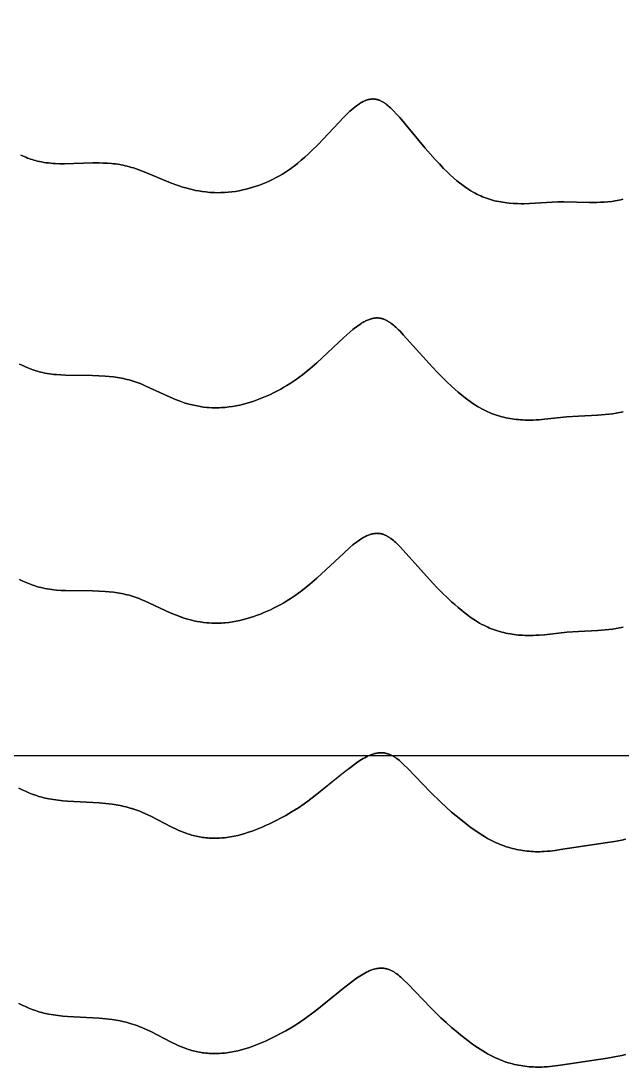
# Model space of a CAD drawing. Header units: feet. Extents: x 0 to 1.5, y 93.18 to 96.08.
# Drawn here: x 0.375 to 0.5625, y 93.2364 to 93.5623 of the extents above; entities that cross this region are included whole.
import ezdxf

# ---------------------------------------------------------------- set-up
doc = ezdxf.new("R2010")
doc.units = ezdxf.units.FT
doc.header["$MEASUREMENT"] = 0
doc.layers.add('Default', color=7, linetype='Continuous', true_color=0x000000)

msp = doc.modelspace()

# ---------------------------------------------------------------- linework, layer by layer
at = {"layer": 'Default'}
msp.add_lwpolyline([(0, 96), (1.5, 96), (1.5, 93.33333), (0, 93.33333)], close=True, dxfattribs=at)
for points in [[(0.37498, 93.52055), (0.3755, 93.5203), (0.37602, 93.52006), (0.37654, 93.51984), (0.37706, 93.51962), (0.37745, 93.51948), (0.37798, 93.51928), (0.37849, 93.51912), (0.37901, 93.51896), (0.37953, 93.51882), (0.38005, 93.51868), (0.38075, 93.51852), (0.38145, 93.51839), (0.38216, 93.51827), (0.38287, 93.51816), (0.38358, 93.51808), (0.3843, 93.51801), (0.38501, 93.51795), (0.38573, 93.51791), (0.38716, 93.51786), (0.38859, 93.51785), (0.39748, 93.51808), (0.39946, 93.51809), (0.40069, 93.51806), (0.40198, 93.518), (0.40327, 93.51791), (0.40391, 93.51784), (0.40455, 93.51777), (0.4052, 93.51768), (0.40583, 93.51758), (0.40627, 93.5175), (0.40692, 93.51737), (0.40756, 93.51723), (0.40819, 93.51707), (0.40883, 93.5169), (0.40946, 93.51672), (0.4101, 93.51653), (0.41094, 93.51625), (0.41178, 93.51595), (0.41345, 93.51532), (0.42166, 93.5119), (0.4234, 93.51125), (0.4244, 93.51091), (0.42541, 93.51059), (0.42641, 93.51029), (0.42743, 93.51002), (0.42845, 93.50977), (0.42948, 93.50955), (0.43051, 93.50936), (0.43156, 93.50919), (0.43271, 93.50904), (0.43388, 93.50893), (0.43465, 93.50888), (0.43542, 93.50884), (0.43619, 93.50882), (0.43734, 93.50883), (0.43849, 93.50888), (0.43963, 93.50896), (0.44078, 93.50908), (0.44191, 93.50924), (0.44305, 93.50943), (0.44417, 93.50966), (0.44529, 93.50992), (0.44634, 93.5102), (0.44738, 93.5105), (0.44841, 93.51084), (0.44943, 93.5112), (0.45044, 93.51159), (0.45145, 93.512), (0.45244, 93.51244), (0.45342, 93.5129), (0.45463, 93.51352), (0.45561, 93.51406), (0.45657, 93.51461), (0.45751, 93.5152), (0.45844, 93.51581), (0.45907, 93.51624), (0.45965, 93.51666), (0.46022, 93.51709), (0.46135, 93.51798), (0.46246, 93.51891), (0.46354, 93.51987), (0.46461, 93.52085), (0.46566, 93.52185), (0.46768, 93.52388), (0.47569, 93.53232), (0.47666, 93.53328), (0.47763, 93.5342), (0.47812, 93.53463), (0.47863, 93.53508), (0.47916, 93.53551), (0.4797, 93.53593), (0.47998, 93.53614), (0.48026, 93.53633), (0.48055, 93.53652), (0.48084, 93.53671), (0.48113, 93.53688), (0.48142, 93.53705), (0.48172, 93.5372), (0.48201, 93.53734), (0.48219, 93.53742), (0.48237, 93.5375), (0.48256, 93.53757), (0.48274, 93.53764), (0.48293, 93.53771), (0.48311, 93.53776), (0.4833, 93.53782), (0.4835, 93.53786), (0.48369, 93.53791), (0.48388, 93.53794), (0.48408, 93.53797), (0.48427, 93.53799), (0.48447, 93.53801), (0.48457, 93.53801), (0.48467, 93.53802), (0.48476, 93.53802), (0.48486, 93.53802), (0.48496, 93.53802), (0.48506, 93.53801), (0.48518, 93.53801), (0.4853, 93.538), (0.48541, 93.53799), (0.48553, 93.53797), (0.48565, 93.53796), (0.48576, 93.53794), (0.48588, 93.53791), (0.48599, 93.53789), (0.4861, 93.53786), (0.48622, 93.53783), (0.48633, 93.5378), (0.48644, 93.53777), (0.48655, 93.53773), (0.48667, 93.5377), (0.48678, 93.53765), (0.48689, 93.53761), (0.48703, 93.53755), (0.48717, 93.53749), (0.48738, 93.53739), (0.48758, 93.53728), (0.48779, 93.53717), (0.48799, 93.53705), (0.4882, 93.53692), (0.4884, 93.53679), (0.48859, 93.53666), (0.48879, 93.53651), (0.48898, 93.53637), (0.48917, 93.53622), (0.48954, 93.53592), (0.4899, 93.53561), (0.49025, 93.5353), (0.49073, 93.53483), (0.49122, 93.53434), (0.49219, 93.53332), (0.49314, 93.53226), (0.50108, 93.52274), (0.5042, 93.51918), (0.50551, 93.51777), (0.50685, 93.51639), (0.50785, 93.5154), (0.50887, 93.51443), (0.50992, 93.51348), (0.51098, 93.51256), (0.51174, 93.51194), (0.51251, 93.51133), (0.5133, 93.51074), (0.51411, 93.51018), (0.51471, 93.50978), (0.51533, 93.50939), (0.51605, 93.50896), (0.51663, 93.50865), (0.51721, 93.50835), (0.5178, 93.50806), (0.5184, 93.50779), (0.519, 93.50754), (0.51961, 93.5073), (0.52022, 93.50708), (0.52085, 93.50687), (0.52147, 93.50668), (0.5221, 93.5065), (0.52274, 93.50633), (0.52337, 93.50619), (0.52401, 93.50605), (0.52465, 93.50593), (0.52529, 93.50582), (0.52594, 93.50573), (0.52659, 93.50565), (0.52723, 93.50558), (0.52853, 93.50548), (0.52984, 93.50542), (0.53115, 93.5054), (0.53186, 93.5054), (0.53366, 93.50545), (0.54246, 93.50593), (0.54431, 93.50595), (0.55232, 93.50579), (0.55463, 93.5058), (0.55579, 93.50583), (0.55695, 93.50588), (0.5581, 93.50597), (0.55925, 93.5061), (0.55982, 93.50618), (0.56039, 93.50627), (0.56096, 93.50637), (0.56153, 93.50648), (0.56215, 93.50662), (0.56276, 93.50678)], [(0.56276, 93.50678), (0.56215, 93.50662), (0.56153, 93.50648), (0.56096, 93.50637), (0.56039, 93.50627), (0.55982, 93.50618), (0.55925, 93.5061), (0.5581, 93.50597), (0.55695, 93.50588), (0.55579, 93.50583), (0.55463, 93.5058), (0.55232, 93.50579), (0.54431, 93.50595), (0.54246, 93.50593), (0.53366, 93.50545), (0.53186, 93.5054), (0.53115, 93.5054), (0.52984, 93.50542), (0.52853, 93.50548), (0.52723, 93.50558), (0.52659, 93.50565), (0.52594, 93.50573), (0.52529, 93.50582), (0.52465, 93.50593), (0.52401, 93.50605), (0.52337, 93.50619), (0.52274, 93.50633), (0.5221, 93.5065), (0.52147, 93.50668), (0.52085, 93.50687), (0.52022, 93.50708), (0.51961, 93.5073), (0.519, 93.50754), (0.5184, 93.50779), (0.5178, 93.50806), (0.51721, 93.50835), (0.51663, 93.50865), (0.51605, 93.50896), (0.51533, 93.50939), (0.51471, 93.50978), (0.51411, 93.51018), (0.5133, 93.51074), (0.51251, 93.51133), (0.51174, 93.51194), (0.51098, 93.51256), (0.50992, 93.51348), (0.50887, 93.51443), (0.50785, 93.5154), (0.50685, 93.51639), (0.50551, 93.51777), (0.5042, 93.51918), (0.50108, 93.52274), (0.49314, 93.53226), (0.49219, 93.53332), (0.49122, 93.53434), (0.49073, 93.53483), (0.49025, 93.5353), (0.4899, 93.53561), (0.48954, 93.53592), (0.48917, 93.53622), (0.48898, 93.53637), (0.48879, 93.53651), (0.48859, 93.53666), (0.4884, 93.53679), (0.4882, 93.53692), (0.48799, 93.53705), (0.48779, 93.53717), (0.48758, 93.53728), (0.48738, 93.53739), (0.48717, 93.53749), (0.48703, 93.53755), (0.48689, 93.53761), (0.48678, 93.53765), (0.48667, 93.5377), (0.48655, 93.53773), (0.48644, 93.53777), (0.48633, 93.5378), (0.48622, 93.53783), (0.4861, 93.53786), (0.48599, 93.53789), (0.48588, 93.53791), (0.48576, 93.53794), (0.48565, 93.53796), (0.48553, 93.53797), (0.48541, 93.53799), (0.4853, 93.538), (0.48518, 93.53801), (0.48506, 93.53801), (0.48496, 93.53802), (0.48486, 93.53802), (0.48476, 93.53802), (0.48467, 93.53802), (0.48457, 93.53801), (0.48447, 93.53801), (0.48427, 93.53799), (0.48408, 93.53797), (0.48388, 93.53794), (0.48369, 93.53791), (0.4835, 93.53786), (0.4833, 93.53782), (0.48311, 93.53776), (0.48293, 93.53771), (0.48274, 93.53764), (0.48256, 93.53757), (0.48237, 93.5375), (0.48219, 93.53742), (0.48201, 93.53734), (0.48172, 93.5372), (0.48142, 93.53705), (0.48113, 93.53688), (0.48084, 93.53671), (0.48055, 93.53652), (0.48026, 93.53633), (0.47998, 93.53614), (0.4797, 93.53593), (0.47916, 93.53551), (0.47863, 93.53508), (0.47812, 93.53463), (0.47763, 93.5342), (0.47666, 93.53328), (0.47569, 93.53232), (0.46768, 93.52388), (0.46566, 93.52185), (0.46461, 93.52085), (0.46354, 93.51987), (0.46246, 93.51891), (0.46135, 93.51798), (0.46022, 93.51709), (0.45965, 93.51666), (0.45907, 93.51624), (0.45844, 93.51581), (0.45751, 93.5152), (0.45657, 93.51461), (0.45561, 93.51406), (0.45463, 93.51352), (0.45342, 93.5129), (0.45244, 93.51244), (0.45145, 93.512), (0.45044, 93.51159), (0.44943, 93.5112), (0.44841, 93.51084), (0.44738, 93.5105), (0.44634, 93.5102), (0.44529, 93.50992), (0.44417, 93.50966), (0.44305, 93.50943), (0.44191, 93.50924), (0.44078, 93.50908), (0.43963, 93.50896), (0.43849, 93.50888), (0.43734, 93.50883), (0.43619, 93.50882), (0.43542, 93.50884), (0.43465, 93.50888), (0.43388, 93.50893), (0.43271, 93.50904), (0.43156, 93.50919), (0.43051, 93.50936), (0.42948, 93.50955), (0.42845, 93.50977), (0.42743, 93.51002), (0.42641, 93.51029), (0.42541, 93.51059), (0.4244, 93.51091), (0.42333, 93.51128), (0.42166, 93.5119), (0.41345, 93.51532), (0.41178, 93.51595), (0.41094, 93.51625), (0.4101, 93.51653), (0.40946, 93.51672), (0.40883, 93.5169), (0.40819, 93.51707), (0.40756, 93.51723), (0.40692, 93.51737), (0.40627, 93.5175), (0.40583, 93.51758), (0.4052, 93.51768), (0.40455, 93.51777), (0.40391, 93.51784), (0.40327, 93.51791), (0.40198, 93.518), (0.40069, 93.51806), (0.39946, 93.51809), (0.39748, 93.51808), (0.38859, 93.51785), (0.38716, 93.51786), (0.38573, 93.51791), (0.38501, 93.51795), (0.3843, 93.51801), (0.38358, 93.51808), (0.38287, 93.51816), (0.38216, 93.51827), (0.38145, 93.51839), (0.38075, 93.51852), (0.38005, 93.51868), (0.37953, 93.51882), (0.37901, 93.51896), (0.37849, 93.51912), (0.37798, 93.51928), (0.37745, 93.51948), (0.37706, 93.51962), (0.37654, 93.51984), (0.37602, 93.52006), (0.3755, 93.5203), (0.37498, 93.52055)], [(0.37454, 93.45544), (0.37556, 93.45493), (0.3766, 93.45446), (0.37712, 93.45423), (0.37764, 93.45402), (0.37817, 93.45381), (0.3787, 93.45362), (0.37909, 93.45349), (0.37963, 93.45331), (0.38015, 93.45316), (0.38068, 93.45301), (0.38121, 93.45288), (0.38174, 93.45276), (0.38245, 93.45261), (0.38317, 93.45249), (0.38388, 93.45237), (0.3846, 93.45228), (0.38532, 93.45219), (0.38605, 93.45212), (0.3875, 93.45202), (0.38895, 93.45195), (0.39732, 93.45185), (0.39933, 93.45179), (0.40132, 93.45168), (0.40255, 93.45158), (0.40383, 93.45144), (0.40511, 93.45126), (0.40575, 93.45115), (0.40639, 93.45103), (0.40702, 93.4509), (0.40765, 93.45076), (0.40809, 93.45065), (0.40873, 93.45048), (0.40936, 93.45029), (0.40999, 93.4501), (0.41061, 93.44989), (0.41187, 93.44943), (0.4127, 93.44911), (0.41352, 93.44877), (0.41515, 93.44805), (0.4216, 93.44506), (0.42324, 93.44437), (0.42407, 93.44404), (0.42497, 93.44371), (0.42596, 93.44338), (0.42694, 93.44308), (0.42794, 93.44281), (0.42894, 93.44257), (0.42994, 93.44236), (0.43096, 93.44218), (0.43198, 93.44204), (0.43301, 93.44193), (0.43358, 93.44188), (0.43455, 93.44182), (0.43531, 93.4418), (0.43607, 93.44179), (0.43683, 93.44181), (0.43759, 93.44184), (0.43817, 93.44187), (0.43874, 93.44192), (0.43989, 93.44205), (0.44103, 93.44221), (0.44217, 93.44241), (0.4433, 93.44265), (0.44442, 93.44292), (0.44553, 93.44322), (0.44663, 93.44355), (0.44768, 93.44389), (0.44873, 93.44426), (0.44976, 93.44466), (0.45079, 93.44507), (0.4518, 93.44551), (0.45281, 93.44597), (0.45381, 93.44645), (0.45479, 93.44695), (0.45602, 93.44761), (0.45701, 93.44817), (0.45798, 93.44874), (0.45894, 93.44933), (0.45989, 93.44995), (0.46053, 93.45039), (0.46169, 93.45122), (0.46284, 93.45208), (0.46397, 93.45298), (0.46508, 93.4539), (0.46725, 93.4558), (0.47567, 93.46365), (0.47757, 93.46535), (0.47855, 93.46618), (0.47905, 93.46657), (0.47954, 93.46696), (0.48004, 93.46733), (0.48056, 93.46769), (0.4811, 93.46805), (0.48138, 93.46822), (0.48165, 93.46839), (0.48194, 93.46855), (0.48222, 93.46871), (0.48251, 93.46885), (0.4828, 93.46899), (0.48309, 93.46912), (0.48338, 93.46924), (0.48368, 93.46935), (0.48383, 93.4694), (0.48398, 93.46945), (0.48416, 93.46951), (0.48435, 93.46956), (0.48454, 93.46961), (0.48473, 93.46965), (0.48492, 93.46969), (0.48511, 93.46972), (0.4853, 93.46974), (0.48549, 93.46976), (0.48568, 93.46978), (0.48588, 93.46979), (0.48607, 93.46979), (0.48626, 93.46979), (0.48646, 93.46978), (0.48665, 93.46976), (0.48685, 93.46974), (0.48704, 93.46971), (0.48716, 93.46969), (0.48728, 93.46967), (0.4874, 93.46964), (0.48752, 93.46961), (0.48763, 93.46958), (0.48775, 93.46955), (0.48786, 93.46952), (0.48798, 93.46948), (0.48809, 93.46944), (0.48821, 93.4694), (0.48832, 93.46936), (0.48843, 93.46931), (0.48865, 93.46922), (0.48887, 93.46911), (0.48902, 93.46904), (0.48916, 93.46897), (0.48936, 93.46885), (0.48957, 93.46873), (0.48978, 93.4686), (0.48998, 93.46846), (0.49019, 93.46832), (0.49039, 93.46818), (0.49078, 93.46788), (0.49117, 93.46756), (0.49155, 93.46724), (0.49191, 93.46691), (0.49226, 93.46659), (0.49275, 93.46611), (0.49324, 93.46562), (0.49422, 93.46458), (0.50335, 93.45442), (0.50495, 93.45274), (0.50657, 93.4511), (0.50792, 93.44978), (0.50931, 93.44849), (0.51035, 93.44756), (0.5114, 93.44665), (0.51248, 93.44576), (0.51357, 93.44489), (0.51436, 93.44429), (0.51516, 93.44371), (0.51597, 93.44315), (0.51679, 93.44261), (0.51741, 93.44222), (0.51804, 93.44184), (0.51879, 93.44143), (0.51938, 93.44112), (0.51998, 93.44083), (0.52058, 93.44055), (0.52119, 93.44029), (0.52181, 93.44004), (0.52243, 93.4398), (0.52306, 93.43958), (0.52369, 93.43937), (0.52433, 93.43918), (0.52496, 93.43901), (0.5256, 93.43884), (0.52625, 93.4387), (0.52689, 93.43857), (0.52754, 93.43845), (0.52819, 93.43834), (0.52884, 93.43825), (0.52949, 93.43817), (0.53015, 93.43811), (0.5308, 93.43805), (0.53146, 93.43801), (0.53212, 93.43798), (0.53278, 93.43797), (0.5341, 93.43796), (0.5348, 93.43798), (0.5357, 93.43802), (0.5366, 93.43808), (0.53828, 93.43822), (0.54527, 93.43895), (0.5489, 93.43919), (0.55492, 93.4395), (0.5572, 93.43967), (0.55834, 93.43979), (0.55948, 93.43993), (0.56061, 93.4401), (0.56173, 93.4403), (0.56229, 93.44042), (0.56285, 93.44054)], [(0.56285, 93.44054), (0.56229, 93.44042), (0.56173, 93.4403), (0.56061, 93.4401), (0.55948, 93.43993), (0.55834, 93.43979), (0.5572, 93.43967), (0.55492, 93.4395), (0.5489, 93.43919), (0.54527, 93.43895), (0.53828, 93.43822), (0.5366, 93.43808), (0.5357, 93.43802), (0.5348, 93.43798), (0.5341, 93.43796), (0.53278, 93.43797), (0.53212, 93.43798), (0.53146, 93.43801), (0.5308, 93.43805), (0.53015, 93.43811), (0.52949, 93.43817), (0.52884, 93.43825), (0.52819, 93.43834), (0.52754, 93.43845), (0.52689, 93.43857), (0.52625, 93.4387), (0.5256, 93.43884), (0.52496, 93.43901), (0.52433, 93.43918), (0.52369, 93.43937), (0.52306, 93.43958), (0.52243, 93.4398), (0.52181, 93.44004), (0.52119, 93.44029), (0.52058, 93.44055), (0.51998, 93.44083), (0.51938, 93.44112), (0.51879, 93.44143), (0.51804, 93.44184), (0.51741, 93.44222), (0.51679, 93.44261), (0.51597, 93.44315), (0.51516, 93.44371), (0.51436, 93.44429), (0.51357, 93.44489), (0.51248, 93.44576), (0.5114, 93.44665), (0.51035, 93.44756), (0.50931, 93.44849), (0.50792, 93.44978), (0.50657, 93.4511), (0.50495, 93.45274), (0.50335, 93.45442), (0.49422, 93.46458), (0.49324, 93.46562), (0.49275, 93.46611), (0.49226, 93.46659), (0.49191, 93.46691), (0.49155, 93.46724), (0.49117, 93.46756), (0.49078, 93.46788), (0.49039, 93.46818), (0.49019, 93.46832), (0.48998, 93.46846), (0.48978, 93.4686), (0.48957, 93.46873), (0.48936, 93.46885), (0.48916, 93.46897), (0.48902, 93.46904), (0.48887, 93.46911), (0.48865, 93.46922), (0.48843, 93.46931), (0.48832, 93.46936), (0.48821, 93.4694), (0.48809, 93.46944), (0.48798, 93.46948), (0.48786, 93.46952), (0.48775, 93.46955), (0.48763, 93.46958), (0.48752, 93.46961), (0.4874, 93.46964), (0.48728, 93.46967), (0.48716, 93.46969), (0.48704, 93.46971), (0.48685, 93.46974), (0.48665, 93.46976), (0.48646, 93.46978), (0.48626, 93.46979), (0.48607, 93.46979), (0.48588, 93.46979), (0.48568, 93.46978), (0.48549, 93.46976), (0.4853, 93.46974), (0.48511, 93.46972), (0.48492, 93.46969), (0.48473, 93.46965), (0.48454, 93.46961), (0.48435, 93.46956), (0.48416, 93.46951), (0.48398, 93.46945), (0.48383, 93.4694), (0.48368, 93.46935), (0.48338, 93.46924), (0.48309, 93.46912), (0.4828, 93.46899), (0.48251, 93.46885), (0.48222, 93.46871), (0.48194, 93.46855), (0.48165, 93.46839), (0.48138, 93.46822), (0.4811, 93.46805), (0.48056, 93.46769), (0.48004, 93.46733), (0.47954, 93.46696), (0.47905, 93.46657), (0.47855, 93.46618), (0.47757, 93.46535), (0.47567, 93.46365), (0.46725, 93.4558), (0.46508, 93.4539), (0.46397, 93.45298), (0.46284, 93.45208), (0.46169, 93.45122), (0.46053, 93.45039), (0.45989, 93.44995), (0.45894, 93.44933), (0.45798, 93.44874), (0.45701, 93.44817), (0.45602, 93.44761), (0.45479, 93.44695), (0.45381, 93.44645), (0.45281, 93.44597), (0.4518, 93.44551), (0.45079, 93.44507), (0.44976, 93.44466), (0.44873, 93.44426), (0.44768, 93.44389), (0.44663, 93.44355), (0.44553, 93.44322), (0.44442, 93.44292), (0.4433, 93.44265), (0.44217, 93.44241), (0.44103, 93.44221), (0.43989, 93.44205), (0.43874, 93.44192), (0.43817, 93.44187), (0.43759, 93.44184), (0.43683, 93.44181), (0.43607, 93.44179), (0.43531, 93.4418), (0.43455, 93.44182), (0.43358, 93.44188), (0.43301, 93.44193), (0.43198, 93.44204), (0.43096, 93.44218), (0.42994, 93.44236), (0.42894, 93.44257), (0.42794, 93.44281), (0.42694, 93.44308), (0.42596, 93.44338), (0.4249, 93.44374), (0.42407, 93.44404), (0.42324, 93.44437), (0.4216, 93.44506), (0.41515, 93.44805), (0.41352, 93.44877), (0.4127, 93.44911), (0.41187, 93.44943), (0.41061, 93.44989), (0.40999, 93.4501), (0.40936, 93.45029), (0.40873, 93.45048), (0.40809, 93.45065), (0.40765, 93.45076), (0.40702, 93.4509), (0.40639, 93.45103), (0.40575, 93.45115), (0.40511, 93.45126), (0.40383, 93.45144), (0.40255, 93.45158), (0.40132, 93.45168), (0.39933, 93.45179), (0.39732, 93.45185), (0.38895, 93.45195), (0.3875, 93.45202), (0.38605, 93.45212), (0.38532, 93.45219), (0.3846, 93.45228), (0.38388, 93.45237), (0.38317, 93.45249), (0.38245, 93.45261), (0.38174, 93.45276), (0.38121, 93.45288), (0.38068, 93.45301), (0.38015, 93.45316), (0.37963, 93.45331), (0.37909, 93.45349), (0.3787, 93.45362), (0.37817, 93.45381), (0.37764, 93.45402), (0.37712, 93.45423), (0.3766, 93.45446), (0.37556, 93.45493), (0.37454, 93.45544)], [(0.37454, 93.38833), (0.37556, 93.38782), (0.3766, 93.38735), (0.37712, 93.38712), (0.37764, 93.38691), (0.37817, 93.3867), (0.3787, 93.38651), (0.37909, 93.38638), (0.37963, 93.3862), (0.38015, 93.38605), (0.38068, 93.3859), (0.38121, 93.38577), (0.38174, 93.38565), (0.38245, 93.3855), (0.38317, 93.38537), (0.38388, 93.38526), (0.3846, 93.38516), (0.38532, 93.38508), (0.38605, 93.38501), (0.3875, 93.38491), (0.38895, 93.38484), (0.39732, 93.38474), (0.39933, 93.38468), (0.40132, 93.38457), (0.40255, 93.38447), (0.40383, 93.38433), (0.40511, 93.38415), (0.40575, 93.38404), (0.40639, 93.38392), (0.40702, 93.38379), (0.40765, 93.38364), (0.40809, 93.38354), (0.40873, 93.38336), (0.40936, 93.38318), (0.40999, 93.38298), (0.41061, 93.38278), (0.41187, 93.38232), (0.4127, 93.38199), (0.41352, 93.38165), (0.41515, 93.38094), (0.4216, 93.37795), (0.42324, 93.37726), (0.42407, 93.37693), (0.42497, 93.3766), (0.42596, 93.37627), (0.42694, 93.37596), (0.42794, 93.37569), (0.42894, 93.37545), (0.42994, 93.37525), (0.43096, 93.37507), (0.43198, 93.37493), (0.43301, 93.37481), (0.43358, 93.37477), (0.43455, 93.37471), (0.43531, 93.37469), (0.43607, 93.37468), (0.43683, 93.37469), (0.43759, 93.37473), (0.43817, 93.37476), (0.43874, 93.37481), (0.43989, 93.37493), (0.44103, 93.3751), (0.44217, 93.3753), (0.4433, 93.37554), (0.44442, 93.3758), (0.44553, 93.37611), (0.44663, 93.37644), (0.44768, 93.37678), (0.44873, 93.37715), (0.44976, 93.37754), (0.45079, 93.37796), (0.4518, 93.3784), (0.45281, 93.37886), (0.45381, 93.37934), (0.45479, 93.37984), (0.45602, 93.3805), (0.45701, 93.38105), (0.45798, 93.38163), (0.45894, 93.38222), (0.45989, 93.38284), (0.46053, 93.38328), (0.46169, 93.38411), (0.46284, 93.38497), (0.46397, 93.38587), (0.46508, 93.38679), (0.46725, 93.38869), (0.47567, 93.39654), (0.47757, 93.39823), (0.47855, 93.39906), (0.47905, 93.39946), (0.47954, 93.39984), (0.48004, 93.40021), (0.48056, 93.40058), (0.4811, 93.40094), (0.48138, 93.40111), (0.48165, 93.40128), (0.48194, 93.40144), (0.48222, 93.40159), (0.48251, 93.40174), (0.4828, 93.40188), (0.48309, 93.40201), (0.48338, 93.40213), (0.48368, 93.40224), (0.48383, 93.40229), (0.48398, 93.40234), (0.48416, 93.4024), (0.48435, 93.40245), (0.48454, 93.4025), (0.48473, 93.40254), (0.48492, 93.40257), (0.48511, 93.4026), (0.4853, 93.40263), (0.48549, 93.40265), (0.48568, 93.40267), (0.48588, 93.40267), (0.48607, 93.40268), (0.48626, 93.40267), (0.48646, 93.40266), (0.48665, 93.40265), (0.48685, 93.40263), (0.48704, 93.4026), (0.48716, 93.40258), (0.48728, 93.40255), (0.4874, 93.40253), (0.48752, 93.4025), (0.48763, 93.40247), (0.48775, 93.40244), (0.48786, 93.4024), (0.48798, 93.40237), (0.48809, 93.40233), (0.48821, 93.40229), (0.48832, 93.40224), (0.48843, 93.4022), (0.48865, 93.4021), (0.48887, 93.402), (0.48902, 93.40193), (0.48916, 93.40186), (0.48936, 93.40174), (0.48957, 93.40161), (0.48978, 93.40149), (0.48998, 93.40135), (0.49019, 93.40121), (0.49039, 93.40107), (0.49078, 93.40076), (0.49117, 93.40045), (0.49155, 93.40013), (0.49191, 93.3998), (0.49226, 93.39947), (0.49275, 93.399), (0.49324, 93.3985), (0.49422, 93.39747), (0.50335, 93.3873), (0.50495, 93.38563), (0.50657, 93.38398), (0.50792, 93.38267), (0.50931, 93.38138), (0.51035, 93.38045), (0.5114, 93.37953), (0.51248, 93.37864), (0.51357, 93.37778), (0.51436, 93.37718), (0.51516, 93.3766), (0.51597, 93.37604), (0.51679, 93.37549), (0.51741, 93.37511), (0.51804, 93.37473), (0.51879, 93.37432), (0.51938, 93.37401), (0.51998, 93.37372), (0.52058, 93.37344), (0.52119, 93.37317), (0.52181, 93.37292), (0.52243, 93.37269), (0.52306, 93.37247), (0.52369, 93.37226), (0.52433, 93.37207), (0.52496, 93.37189), (0.5256, 93.37173), (0.52625, 93.37159), (0.52689, 93.37145), (0.52754, 93.37133), (0.52819, 93.37123), (0.52884, 93.37114), (0.52949, 93.37106), (0.53015, 93.37099), (0.5308, 93.37094), (0.53146, 93.3709), (0.53212, 93.37087), (0.53278, 93.37085), (0.5341, 93.37085), (0.5348, 93.37087), (0.5357, 93.37091), (0.5366, 93.37096), (0.53828, 93.3711), (0.54527, 93.37184), (0.5489, 93.37208), (0.55492, 93.37239), (0.5572, 93.37256), (0.55834, 93.37268), (0.55948, 93.37282), (0.56061, 93.37299), (0.56173, 93.37319), (0.56229, 93.3733), (0.56285, 93.37343)], [(0.56285, 93.37343), (0.56229, 93.3733), (0.56173, 93.37319), (0.56061, 93.37299), (0.55948, 93.37282), (0.55834, 93.37268), (0.5572, 93.37256), (0.55492, 93.37239), (0.5489, 93.37208), (0.54527, 93.37184), (0.53828, 93.3711), (0.5366, 93.37096), (0.5357, 93.37091), (0.5348, 93.37087), (0.5341, 93.37085), (0.53278, 93.37085), (0.53212, 93.37087), (0.53146, 93.3709), (0.5308, 93.37094), (0.53015, 93.37099), (0.52949, 93.37106), (0.52884, 93.37114), (0.52819, 93.37123), (0.52754, 93.37133), (0.52689, 93.37145), (0.52625, 93.37159), (0.5256, 93.37173), (0.52496, 93.37189), (0.52433, 93.37207), (0.52369, 93.37226), (0.52306, 93.37247), (0.52243, 93.37269), (0.52181, 93.37292), (0.52119, 93.37317), (0.52058, 93.37344), (0.51998, 93.37372), (0.51938, 93.37401), (0.51879, 93.37432), (0.51804, 93.37473), (0.51741, 93.37511), (0.51679, 93.37549), (0.51597, 93.37604), (0.51516, 93.3766), (0.51436, 93.37718), (0.51357, 93.37778), (0.51248, 93.37864), (0.5114, 93.37953), (0.51035, 93.38045), (0.50931, 93.38138), (0.50792, 93.38267), (0.50657, 93.38398), (0.50495, 93.38563), (0.50335, 93.3873), (0.49422, 93.39747), (0.49324, 93.3985), (0.49275, 93.399), (0.49226, 93.39947), (0.49191, 93.3998), (0.49155, 93.40013), (0.49117, 93.40045), (0.49078, 93.40076), (0.49039, 93.40107), (0.49019, 93.40121), (0.48998, 93.40135), (0.48978, 93.40149), (0.48957, 93.40161), (0.48936, 93.40174), (0.48916, 93.40186), (0.48902, 93.40193), (0.48887, 93.402), (0.48865, 93.4021), (0.48843, 93.4022), (0.48832, 93.40224), (0.48821, 93.40229), (0.48809, 93.40233), (0.48798, 93.40237), (0.48786, 93.4024), (0.48775, 93.40244), (0.48763, 93.40247), (0.48752, 93.4025), (0.4874, 93.40253), (0.48728, 93.40255), (0.48716, 93.40258), (0.48704, 93.4026), (0.48685, 93.40263), (0.48665, 93.40265), (0.48646, 93.40266), (0.48626, 93.40267), (0.48607, 93.40268), (0.48588, 93.40267), (0.48568, 93.40267), (0.48549, 93.40265), (0.4853, 93.40263), (0.48511, 93.4026), (0.48492, 93.40257), (0.48473, 93.40254), (0.48454, 93.4025), (0.48435, 93.40245), (0.48416, 93.4024), (0.48398, 93.40234), (0.48383, 93.40229), (0.48368, 93.40224), (0.48338, 93.40213), (0.48309, 93.40201), (0.4828, 93.40188), (0.48251, 93.40174), (0.48222, 93.40159), (0.48194, 93.40144), (0.48165, 93.40128), (0.48138, 93.40111), (0.4811, 93.40094), (0.48056, 93.40058), (0.48004, 93.40021), (0.47954, 93.39984), (0.47905, 93.39946), (0.47855, 93.39906), (0.47757, 93.39823), (0.47567, 93.39654), (0.46725, 93.38869), (0.46508, 93.38679), (0.46397, 93.38587), (0.46284, 93.38497), (0.46169, 93.38411), (0.46053, 93.38328), (0.45989, 93.38284), (0.45894, 93.38222), (0.45798, 93.38163), (0.45701, 93.38105), (0.45602, 93.3805), (0.45479, 93.37984), (0.45381, 93.37934), (0.45281, 93.37886), (0.4518, 93.3784), (0.45079, 93.37796), (0.44976, 93.37754), (0.44873, 93.37715), (0.44768, 93.37678), (0.44663, 93.37644), (0.44553, 93.37611), (0.44442, 93.3758), (0.4433, 93.37554), (0.44217, 93.3753), (0.44103, 93.3751), (0.43989, 93.37493), (0.43874, 93.37481), (0.43817, 93.37476), (0.43759, 93.37473), (0.43683, 93.37469), (0.43607, 93.37468), (0.43531, 93.37469), (0.43455, 93.37471), (0.43358, 93.37477), (0.43301, 93.37481), (0.43198, 93.37493), (0.43096, 93.37507), (0.42994, 93.37525), (0.42894, 93.37545), (0.42794, 93.37569), (0.42694, 93.37596), (0.42596, 93.37627), (0.4249, 93.37662), (0.42407, 93.37693), (0.42324, 93.37726), (0.4216, 93.37795), (0.41515, 93.38094), (0.41352, 93.38165), (0.4127, 93.38199), (0.41187, 93.38232), (0.41061, 93.38278), (0.40999, 93.38298), (0.40936, 93.38318), (0.40873, 93.38336), (0.40809, 93.38354), (0.40765, 93.38364), (0.40702, 93.38379), (0.40639, 93.38392), (0.40575, 93.38404), (0.40511, 93.38415), (0.40383, 93.38433), (0.40255, 93.38447), (0.40132, 93.38457), (0.39933, 93.38468), (0.39732, 93.38474), (0.38895, 93.38484), (0.3875, 93.38491), (0.38605, 93.38501), (0.38532, 93.38508), (0.3846, 93.38516), (0.38388, 93.38526), (0.38317, 93.38537), (0.38245, 93.3855), (0.38174, 93.38565), (0.38121, 93.38577), (0.38068, 93.3859), (0.38015, 93.38605), (0.37963, 93.3862), (0.37909, 93.38638), (0.3787, 93.38651), (0.37817, 93.3867), (0.37764, 93.38691), (0.37712, 93.38712), (0.3766, 93.38735), (0.37556, 93.38782), (0.37454, 93.38833)], [(0.37438, 93.32325), (0.37539, 93.32277), (0.37642, 93.32231), (0.37745, 93.32186), (0.3785, 93.32145), (0.37955, 93.32107), (0.38062, 93.32072), (0.38157, 93.32045), (0.3821, 93.32031), (0.38263, 93.32018), (0.38371, 93.31995), (0.38443, 93.31982), (0.38516, 93.3197), (0.38662, 93.31951), (0.38809, 93.31936), (0.38956, 93.31924), (0.39946, 93.31872), (0.40147, 93.31854), (0.40247, 93.31842), (0.40346, 93.31829), (0.40468, 93.3181), (0.40596, 93.31786), (0.40724, 93.31759), (0.40787, 93.31743), (0.4085, 93.31727), (0.40912, 93.31709), (0.41018, 93.31675), (0.41081, 93.31654), (0.41143, 93.31631), (0.41205, 93.31606), (0.41267, 93.31581), (0.41391, 93.31527), (0.41551, 93.31451), (0.42182, 93.31127), (0.42343, 93.3105), (0.42424, 93.31013), (0.42506, 93.30978), (0.42589, 93.30946), (0.42679, 93.30913), (0.42727, 93.30897), (0.42776, 93.30881), (0.42824, 93.30867), (0.42873, 93.30854), (0.42921, 93.30842), (0.4297, 93.3083), (0.43019, 93.3082), (0.43069, 93.30811), (0.43118, 93.30802), (0.43168, 93.30795), (0.43217, 93.30788), (0.43267, 93.30782), (0.43317, 93.30778), (0.43368, 93.30774), (0.43418, 93.30771), (0.43469, 93.30769), (0.43525, 93.30768), (0.43621, 93.30769), (0.43696, 93.30772), (0.43771, 93.30777), (0.43846, 93.30783), (0.43921, 93.30792), (0.43978, 93.308), (0.44036, 93.30809), (0.4415, 93.30831), (0.44263, 93.30856), (0.44376, 93.30884), (0.44488, 93.30917), (0.44599, 93.30952), (0.44709, 93.30989), (0.44818, 93.31029), (0.44922, 93.3107), (0.45027, 93.31114), (0.4513, 93.31159), (0.45233, 93.31206), (0.45436, 93.31306), (0.45636, 93.31411), (0.4576, 93.3148), (0.45958, 93.31595), (0.46153, 93.31717), (0.46336, 93.3184), (0.46453, 93.31923), (0.46681, 93.32095), (0.47618, 93.32852), (0.47776, 93.32975), (0.47872, 93.33046), (0.47971, 93.33117), (0.48072, 93.33184), (0.48122, 93.33216), (0.48173, 93.33247), (0.48225, 93.33276), (0.48279, 93.33304), (0.48306, 93.33318), (0.48333, 93.33331), (0.48361, 93.33343), (0.48389, 93.33355), (0.48418, 93.33366), (0.48446, 93.33377), (0.48475, 93.33386), (0.48504, 93.33395), (0.48533, 93.33403), (0.48563, 93.3341), (0.48592, 93.33416), (0.48607, 93.33419), (0.48622, 93.33421), (0.48641, 93.33424), (0.48661, 93.33426), (0.4868, 93.33428), (0.487, 93.33429), (0.48719, 93.3343), (0.48739, 93.3343), (0.48758, 93.3343), (0.48777, 93.33429), (0.48797, 93.33427), (0.48816, 93.33425), (0.48835, 93.33423), (0.48854, 93.3342), (0.48873, 93.33416), (0.48893, 93.33412), (0.48912, 93.33407), (0.48931, 93.33402), (0.48955, 93.33395), (0.48979, 93.33386), (0.49003, 93.33377), (0.49026, 93.33368), (0.49049, 93.33357), (0.49071, 93.33346), (0.49094, 93.33334), (0.49116, 93.33322), (0.49144, 93.33305), (0.49165, 93.33291), (0.49186, 93.33277), (0.49207, 93.33263), (0.49227, 93.33248), (0.49268, 93.33217), (0.49308, 93.33184), (0.49347, 93.33151), (0.49385, 93.33117), (0.49458, 93.33048), (0.49556, 93.32951), (0.50276, 93.32201), (0.50599, 93.31886), (0.50764, 93.31733), (0.50932, 93.31584), (0.51073, 93.31463), (0.51216, 93.31346), (0.51434, 93.31176), (0.51545, 93.31094), (0.51658, 93.31014), (0.51822, 93.30903), (0.51906, 93.30849), (0.5199, 93.30798), (0.52054, 93.30761), (0.52119, 93.30725), (0.52196, 93.30685), (0.52257, 93.30655), (0.52319, 93.30627), (0.52381, 93.306), (0.52443, 93.30574), (0.52506, 93.30549), (0.5257, 93.30526), (0.52634, 93.30504), (0.52698, 93.30484), (0.52763, 93.30465), (0.52827, 93.30448), (0.52892, 93.30432), (0.52957, 93.30418), (0.53022, 93.30404), (0.53087, 93.30393), (0.53153, 93.30382), (0.53219, 93.30373), (0.53285, 93.30366), (0.53351, 93.30359), (0.53417, 93.30354), (0.53484, 93.30351), (0.5355, 93.30348), (0.53617, 93.30347), (0.53684, 93.30348), (0.5375, 93.30349), (0.53821, 93.30353), (0.5391, 93.30359), (0.53999, 93.30367), (0.54166, 93.30387), (0.54331, 93.30411), (0.55792, 93.30629), (0.56017, 93.30667), (0.56129, 93.30688), (0.5624, 93.30711), (0.56351, 93.30737)], [(0.56351, 93.30737), (0.5624, 93.30711), (0.56129, 93.30688), (0.56017, 93.30667), (0.55792, 93.30629), (0.54331, 93.30411), (0.54166, 93.30387), (0.53999, 93.30367), (0.5391, 93.30359), (0.53821, 93.30353), (0.5375, 93.30349), (0.53684, 93.30348), (0.53617, 93.30347), (0.5355, 93.30348), (0.53484, 93.30351), (0.53417, 93.30354), (0.53351, 93.30359), (0.53285, 93.30366), (0.53219, 93.30373), (0.53153, 93.30382), (0.53087, 93.30393), (0.53022, 93.30404), (0.52957, 93.30418), (0.52892, 93.30432), (0.52827, 93.30448), (0.52763, 93.30465), (0.52698, 93.30484), (0.52634, 93.30504), (0.5257, 93.30526), (0.52506, 93.30549), (0.52443, 93.30574), (0.52381, 93.306), (0.52319, 93.30627), (0.52257, 93.30655), (0.52196, 93.30685), (0.52119, 93.30725), (0.52054, 93.30761), (0.5199, 93.30798), (0.51906, 93.30849), (0.51822, 93.30903), (0.51658, 93.31014), (0.51545, 93.31094), (0.51434, 93.31176), (0.51216, 93.31346), (0.51073, 93.31463), (0.50932, 93.31584), (0.50764, 93.31733), (0.50599, 93.31886), (0.50276, 93.32201), (0.49556, 93.32951), (0.49458, 93.33048), (0.49385, 93.33117), (0.49347, 93.33151), (0.49308, 93.33184), (0.49268, 93.33217), (0.49227, 93.33248), (0.49207, 93.33263), (0.49186, 93.33277), (0.49165, 93.33291), (0.49144, 93.33305), (0.49116, 93.33322), (0.49094, 93.33334), (0.49071, 93.33346), (0.49049, 93.33357), (0.49026, 93.33368), (0.49003, 93.33377), (0.48979, 93.33386), (0.48955, 93.33395), (0.48931, 93.33402), (0.48912, 93.33407), (0.48893, 93.33412), (0.48873, 93.33416), (0.48854, 93.3342), (0.48835, 93.33423), (0.48816, 93.33425), (0.48797, 93.33427), (0.48777, 93.33429), (0.48758, 93.3343), (0.48739, 93.3343), (0.48719, 93.3343), (0.487, 93.33429), (0.4868, 93.33428), (0.48661, 93.33426), (0.48641, 93.33424), (0.48622, 93.33421), (0.48607, 93.33419), (0.48592, 93.33416), (0.48563, 93.3341), (0.48533, 93.33403), (0.48504, 93.33395), (0.48475, 93.33386), (0.48446, 93.33377), (0.48418, 93.33366), (0.48389, 93.33355), (0.48361, 93.33343), (0.48333, 93.33331), (0.48306, 93.33318), (0.48279, 93.33304), (0.48225, 93.33276), (0.48173, 93.33247), (0.48122, 93.33216), (0.48072, 93.33184), (0.47971, 93.33117), (0.47872, 93.33046), (0.47776, 93.32975), (0.47547, 93.32795), (0.46681, 93.32095), (0.46453, 93.31923), (0.46336, 93.3184), (0.46153, 93.31717), (0.45958, 93.31595), (0.4576, 93.3148), (0.45636, 93.31411), (0.45436, 93.31306), (0.45233, 93.31206), (0.4513, 93.31159), (0.45027, 93.31114), (0.44922, 93.3107), (0.44818, 93.31029), (0.44709, 93.30989), (0.44599, 93.30952), (0.44488, 93.30917), (0.44376, 93.30884), (0.44263, 93.30856), (0.4415, 93.30831), (0.44036, 93.30809), (0.43978, 93.308), (0.43921, 93.30792), (0.43846, 93.30783), (0.43771, 93.30777), (0.43696, 93.30772), (0.43621, 93.30769), (0.43525, 93.30768), (0.43469, 93.30769), (0.43418, 93.30771), (0.43368, 93.30774), (0.43317, 93.30778), (0.43267, 93.30782), (0.43217, 93.30788), (0.43168, 93.30795), (0.43118, 93.30802), (0.43069, 93.30811), (0.43019, 93.3082), (0.4297, 93.3083), (0.42921, 93.30842), (0.42873, 93.30854), (0.42824, 93.30867), (0.42776, 93.30881), (0.42727, 93.30897), (0.42672, 93.30915), (0.42589, 93.30946), (0.42506, 93.30978), (0.42424, 93.31013), (0.42343, 93.3105), (0.42182, 93.31127), (0.41551, 93.31451), (0.41391, 93.31527), (0.41267, 93.31581), (0.41205, 93.31606), (0.41143, 93.31631), (0.41081, 93.31654), (0.40975, 93.3169), (0.40912, 93.31709), (0.4085, 93.31727), (0.40787, 93.31743), (0.40724, 93.31759), (0.40596, 93.31786), (0.40468, 93.3181), (0.40346, 93.31829), (0.40247, 93.31842), (0.40147, 93.31854), (0.39946, 93.31872), (0.38956, 93.31924), (0.38809, 93.31936), (0.38662, 93.31951), (0.38516, 93.3197), (0.38443, 93.31982), (0.38371, 93.31995), (0.38263, 93.32018), (0.3821, 93.32031), (0.38157, 93.32045), (0.38062, 93.32072), (0.37955, 93.32107), (0.3785, 93.32145), (0.37745, 93.32186), (0.37642, 93.32231), (0.37539, 93.32277), (0.37438, 93.32325)], [(0.37438, 93.25614), (0.37539, 93.25566), (0.37642, 93.25519), (0.37745, 93.25475), (0.3785, 93.25434), (0.37955, 93.25396), (0.38062, 93.25361), (0.38157, 93.25333), (0.3821, 93.2532), (0.38263, 93.25307), (0.38371, 93.25284), (0.38443, 93.25271), (0.38516, 93.25259), (0.38662, 93.25239), (0.38809, 93.25224), (0.38956, 93.25213), (0.39946, 93.25161), (0.40147, 93.25143), (0.40247, 93.25131), (0.40346, 93.25118), (0.40468, 93.25099), (0.40596, 93.25075), (0.40724, 93.25048), (0.40787, 93.25032), (0.4085, 93.25015), (0.40912, 93.24997), (0.41018, 93.24964), (0.41081, 93.24942), (0.41143, 93.24919), (0.41205, 93.24895), (0.41267, 93.2487), (0.41391, 93.24816), (0.41551, 93.2474), (0.42182, 93.24416), (0.42343, 93.24339), (0.42424, 93.24302), (0.42506, 93.24267), (0.42589, 93.24234), (0.42679, 93.24201), (0.42727, 93.24185), (0.42776, 93.2417), (0.42824, 93.24156), (0.42873, 93.24143), (0.42921, 93.2413), (0.4297, 93.24119), (0.43019, 93.24109), (0.43069, 93.24099), (0.43118, 93.24091), (0.43168, 93.24083), (0.43217, 93.24077), (0.43267, 93.24071), (0.43317, 93.24066), (0.43368, 93.24063), (0.43418, 93.2406), (0.43469, 93.24058), (0.43525, 93.24057), (0.43621, 93.24058), (0.43696, 93.2406), (0.43771, 93.24065), (0.43846, 93.24072), (0.43921, 93.24081), (0.43978, 93.24089), (0.44036, 93.24098), (0.4415, 93.24119), (0.44263, 93.24144), (0.44376, 93.24173), (0.44488, 93.24205), (0.44599, 93.2424), (0.44709, 93.24278), (0.44818, 93.24318), (0.44922, 93.24359), (0.45027, 93.24402), (0.4513, 93.24448), (0.45233, 93.24495), (0.45436, 93.24595), (0.45636, 93.247), (0.4576, 93.24768), (0.45958, 93.24884), (0.46153, 93.25005), (0.46336, 93.25129), (0.46453, 93.25212), (0.46681, 93.25383), (0.47618, 93.26141), (0.47776, 93.26264), (0.47872, 93.26335), (0.47971, 93.26405), (0.48072, 93.26473), (0.48122, 93.26505), (0.48173, 93.26535), (0.48225, 93.26565), (0.48279, 93.26593), (0.48306, 93.26607), (0.48333, 93.26619), (0.48361, 93.26632), (0.48389, 93.26644), (0.48418, 93.26655), (0.48446, 93.26665), (0.48475, 93.26675), (0.48504, 93.26684), (0.48533, 93.26692), (0.48563, 93.26699), (0.48592, 93.26705), (0.48607, 93.26708), (0.48622, 93.2671), (0.48641, 93.26713), (0.48661, 93.26715), (0.4868, 93.26717), (0.487, 93.26718), (0.48719, 93.26719), (0.48739, 93.26719), (0.48758, 93.26718), (0.48777, 93.26718), (0.48797, 93.26716), (0.48816, 93.26714), (0.48835, 93.26712), (0.48854, 93.26709), (0.48873, 93.26705), (0.48893, 93.26701), (0.48912, 93.26696), (0.48931, 93.26691), (0.48955, 93.26683), (0.48979, 93.26675), (0.49003, 93.26666), (0.49026, 93.26656), (0.49049, 93.26646), (0.49071, 93.26635), (0.49094, 93.26623), (0.49116, 93.26611), (0.49144, 93.26593), (0.49165, 93.2658), (0.49186, 93.26566), (0.49207, 93.26552), (0.49227, 93.26537), (0.49268, 93.26506), (0.49308, 93.26473), (0.49347, 93.2644), (0.49385, 93.26406), (0.49458, 93.26337), (0.49556, 93.2624), (0.50276, 93.25489), (0.50599, 93.25175), (0.50764, 93.25022), (0.50932, 93.24873), (0.51073, 93.24752), (0.51216, 93.24635), (0.51434, 93.24465), (0.51545, 93.24383), (0.51658, 93.24302), (0.51822, 93.24192), (0.51906, 93.24138), (0.5199, 93.24087), (0.52054, 93.2405), (0.52119, 93.24014), (0.52196, 93.23974), (0.52257, 93.23944), (0.52319, 93.23916), (0.52381, 93.23888), (0.52443, 93.23863), (0.52506, 93.23838), (0.5257, 93.23815), (0.52634, 93.23793), (0.52698, 93.23773), (0.52763, 93.23754), (0.52827, 93.23737), (0.52892, 93.23721), (0.52957, 93.23706), (0.53022, 93.23693), (0.53087, 93.23681), (0.53153, 93.23671), (0.53219, 93.23662), (0.53285, 93.23654), (0.53351, 93.23648), (0.53417, 93.23643), (0.53484, 93.23639), (0.5355, 93.23637), (0.53617, 93.23636), (0.53684, 93.23637), (0.5375, 93.23638), (0.53821, 93.23641), (0.5391, 93.23648), (0.53999, 93.23656), (0.54166, 93.23675), (0.54331, 93.23699), (0.55792, 93.23918), (0.56017, 93.23955), (0.56129, 93.23977), (0.5624, 93.24), (0.56351, 93.24026)], [(0.56351, 93.24026), (0.5624, 93.24), (0.56129, 93.23977), (0.56017, 93.23955), (0.55792, 93.23918), (0.54331, 93.23699), (0.54166, 93.23675), (0.53999, 93.23656), (0.5391, 93.23648), (0.53821, 93.23641), (0.5375, 93.23638), (0.53684, 93.23637), (0.53617, 93.23636), (0.5355, 93.23637), (0.53484, 93.23639), (0.53417, 93.23643), (0.53351, 93.23648), (0.53285, 93.23654), (0.53219, 93.23662), (0.53153, 93.23671), (0.53087, 93.23681), (0.53022, 93.23693), (0.52957, 93.23706), (0.52892, 93.23721), (0.52827, 93.23737), (0.52763, 93.23754), (0.52698, 93.23773), (0.52634, 93.23793), (0.5257, 93.23815), (0.52506, 93.23838), (0.52443, 93.23863), (0.52381, 93.23888), (0.52319, 93.23916), (0.52257, 93.23944), (0.52196, 93.23974), (0.52119, 93.24014), (0.52054, 93.2405), (0.5199, 93.24087), (0.51906, 93.24138), (0.51822, 93.24192), (0.51658, 93.24302), (0.51545, 93.24383), (0.51434, 93.24465), (0.51216, 93.24635), (0.51073, 93.24752), (0.50932, 93.24873), (0.50764, 93.25022), (0.50599, 93.25175), (0.50276, 93.25489), (0.49556, 93.2624), (0.49458, 93.26337), (0.49385, 93.26406), (0.49347, 93.2644), (0.49308, 93.26473), (0.49268, 93.26506), (0.49227, 93.26537), (0.49207, 93.26552), (0.49186, 93.26566), (0.49165, 93.2658), (0.49144, 93.26593), (0.49116, 93.26611), (0.49094, 93.26623), (0.49071, 93.26635), (0.49049, 93.26646), (0.49026, 93.26656), (0.49003, 93.26666), (0.48979, 93.26675), (0.48955, 93.26683), (0.48931, 93.26691), (0.48912, 93.26696), (0.48893, 93.26701), (0.48873, 93.26705), (0.48854, 93.26709), (0.48835, 93.26712), (0.48816, 93.26714), (0.48797, 93.26716), (0.48777, 93.26718), (0.48758, 93.26718), (0.48739, 93.26719), (0.48719, 93.26719), (0.487, 93.26718), (0.4868, 93.26717), (0.48661, 93.26715), (0.48641, 93.26713), (0.48622, 93.2671), (0.48607, 93.26708), (0.48592, 93.26705), (0.48563, 93.26699), (0.48533, 93.26692), (0.48504, 93.26684), (0.48475, 93.26675), (0.48446, 93.26665), (0.48418, 93.26655), (0.48389, 93.26644), (0.48361, 93.26632), (0.48333, 93.26619), (0.48306, 93.26607), (0.48279, 93.26593), (0.48225, 93.26565), (0.48173, 93.26535), (0.48122, 93.26505), (0.48072, 93.26473), (0.47971, 93.26405), (0.47872, 93.26335), (0.47776, 93.26264), (0.47547, 93.26084), (0.46681, 93.25383), (0.46453, 93.25212), (0.46336, 93.25129), (0.46153, 93.25005), (0.45958, 93.24884), (0.4576, 93.24768), (0.45636, 93.247), (0.45436, 93.24595), (0.45233, 93.24495), (0.4513, 93.24448), (0.45027, 93.24402), (0.44922, 93.24359), (0.44818, 93.24318), (0.44709, 93.24278), (0.44599, 93.2424), (0.44488, 93.24205), (0.44376, 93.24173), (0.44263, 93.24144), (0.4415, 93.24119), (0.44036, 93.24098), (0.43978, 93.24089), (0.43921, 93.24081), (0.43846, 93.24072), (0.43771, 93.24065), (0.43696, 93.2406), (0.43621, 93.24058), (0.43525, 93.24057), (0.43469, 93.24058), (0.43418, 93.2406), (0.43368, 93.24063), (0.43317, 93.24066), (0.43267, 93.24071), (0.43217, 93.24077), (0.43168, 93.24083), (0.43118, 93.24091), (0.43069, 93.24099), (0.43019, 93.24109), (0.4297, 93.24119), (0.42921, 93.2413), (0.42873, 93.24143), (0.42824, 93.24156), (0.42776, 93.2417), (0.42727, 93.24185), (0.42672, 93.24204), (0.42589, 93.24234), (0.42506, 93.24267), (0.42424, 93.24302), (0.42343, 93.24339), (0.42182, 93.24416), (0.41551, 93.2474), (0.41391, 93.24816), (0.41267, 93.2487), (0.41205, 93.24895), (0.41143, 93.24919), (0.41081, 93.24942), (0.40975, 93.24978), (0.40912, 93.24997), (0.4085, 93.25015), (0.40787, 93.25032), (0.40724, 93.25048), (0.40596, 93.25075), (0.40468, 93.25099), (0.40346, 93.25118), (0.40247, 93.25131), (0.40147, 93.25143), (0.39946, 93.25161), (0.38956, 93.25213), (0.38809, 93.25224), (0.38662, 93.25239), (0.38516, 93.25259), (0.38443, 93.25271), (0.38371, 93.25284), (0.38263, 93.25307), (0.3821, 93.2532), (0.38157, 93.25333), (0.38062, 93.25361), (0.37955, 93.25396), (0.3785, 93.25434), (0.37745, 93.25475), (0.37642, 93.25519), (0.37539, 93.25566), (0.37438, 93.25614)]]:
    msp.add_lwpolyline(points, dxfattribs=at)

doc.saveas('drawing.dxf')
